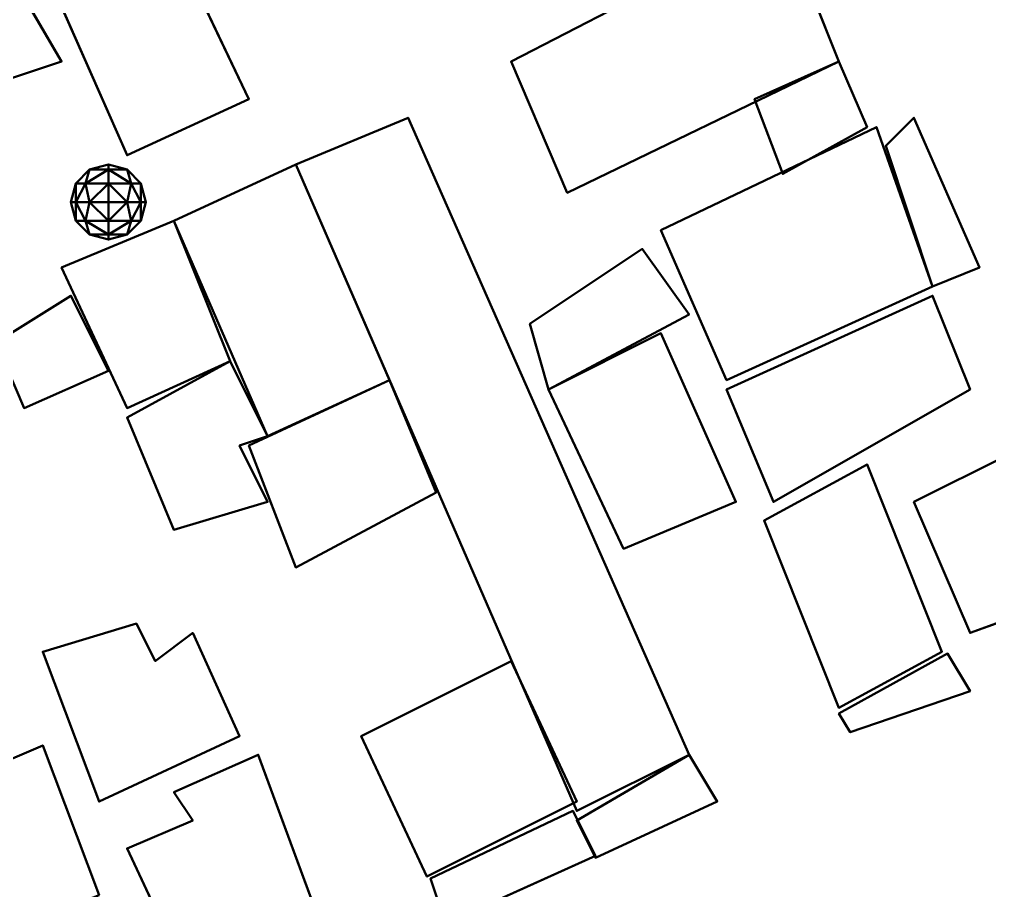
# Model space of a CAD drawing. Header units: metres. Extents: x -246 to 254, y -250 to 250.
# Drawn here: x -56.2 to -4.5, y -115.8 to -69.2 of the extents above; entities that cross this region are included whole.
import ezdxf

# ---------------------------------------------------------------- set-up
doc = ezdxf.new("R2010")
doc.units = ezdxf.units.M
doc.header["$LTSCALE"] = 5.08
doc.layers.add('一般', color=7, linetype='Continuous', lineweight=5)

# ---------------------------------------------------------------- blocks, each defined once
blk = doc.blocks.new('市街地地図 (3D)')
at = {"layer": '一般', "color": 31, "linetype": 'Continuous', "lineweight": 50}
for points, invisible_edges in [([(-86.5, -19.5, 5.7), (-77, -41, 5.7), (-70.5, -38, 5.7), (-80.5, -17, 5.7)], 8), ([(-86.5, -19.5), (-77, -41), (-70.5, -38), (-80.5, -17)], 8), ([(-56.5, -36, 6), (-53.5, -43, 6), (-39, -36, 6), (-42, -28.5, 6)], 8), ([(-56.5, -36), (-53.5, -43), (-39, -36), (-42, -28.5)], 8), ([(-84, -30, 4.5), (-80.5, -36, 4.5), (-85, -37.5, 4.5), (-84, -30, 4.5)], 12), ([(-84, -30), (-80.5, -36), (-85, -37.5), (-84, -30)], 12), ([(-43.5, -38, 2.4), (-42, -42, 2.4), (-37.5, -39.5, 2.4), (-39, -36, 2.4)], 8), ([(-43.5, -38), (-42, -42), (-37.5, -39.5), (-39, -36)], 8), ([(-68, -41.5, 5.7), (-53, -76, 5.7), (-47, -73, 5.7), (-62, -39, 5.7)], 8), ([(-68, -41.5), (-53, -76), (-47, -73), (-62, -39)], 8), ([(-48.5, -45, 5.1), (-45, -53, 5.1), (-34, -48, 5.1), (-37, -39.5, 5.1)], 8), ([(-48.5, -45), (-45, -53), (-34, -48), (-37, -39.5)], 8), ([(-74.5, -44.5, 5.4), (-69.5, -56, 5.4), (-63, -53, 5.4), (-68, -41.5, 5.4)], 8), ([(-74.5, -44.5), (-69.5, -56), (-63, -53), (-68, -41.5)], 8), ([(-80.5, -47, 6), (-77, -54.5, 6), (-71.5, -52, 6), (-74.5, -44.5, 6)], 8), ([(-80.5, -47), (-77, -54.5), (-71.5, -52), (-74.5, -44.5)], 8), ([(-55.5, -50, 3), (-54.5, -53.5, 3), (-47, -49.5, 3), (-49.5, -46, 3)], 8), ([(-55.5, -50), (-54.5, -53.5), (-47, -49.5), (-49.5, -46)], 8), ([(-84, -51, 3), (-82.5, -54.5, 3), (-78, -52.5, 3), (-80, -48.5, 3)], 8), ([(-84, -51), (-82.5, -54.5), (-78, -52.5), (-80, -48.5)], 8), ([(-45, -53.5, 12), (-42.5, -59.5, 12), (-32, -53.5, 12), (-34, -48.5, 12)], 8), ([(-45, -53.5), (-42.5, -59.5), (-32, -53.5), (-34, -48.5)], 8), ([(-54.5, -53.5, 6), (-50.5, -62, 6), (-44.5, -59.5, 6), (-48.5, -50.5, 6)], 8), ([(-54.5, -53.5), (-50.5, -62), (-44.5, -59.5), (-48.5, -50.5)], 8), ([(-77, -55, 6), (-71.5, -52, 6), (-71, -56.5, 6), (-77, -55, 6)], 14), ([(-77, -55), (-71.5, -52), (-71, -56.5), (-77, -55)], 14), ([(-71.5, -52, 6), (-69.5, -56, 6), (-71, -56.5, 6), (-71.5, -52, 6)], 12), ([(-71.5, -52), (-69.5, -56), (-71, -56.5), (-71.5, -52)], 12), ([(-70.5, -56.5, 5.4), (-68, -63, 5.4), (-60.5, -59, 5.4), (-63, -53, 5.4)], 8), ([(-70.5, -56.5), (-68, -63), (-60.5, -59), (-63, -53)], 8), ([(-71, -56.5, 6), (-74.5, -61, 6), (-77, -55, 6), (-71, -56.5, 6)], 13), ([(-71, -56.5), (-74.5, -61), (-77, -55), (-71, -56.5)], 13), ([(-71, -56.5, 6), (-69.5, -59.5, 6), (-74.5, -61, 6), (-71, -56.5, 6)], 12), ([(-71, -56.5), (-69.5, -59.5), (-74.5, -61), (-71, -56.5)], 12), ([(-35, -59.5, 6), (-32, -66.5, 6), (-26.5, -64.5, 6), (-30, -57, 6)], 8), ([(-35, -59.5), (-32, -66.5), (-26.5, -64.5), (-30, -57)], 8), ([(-43, -60.5, 4.5), (-39, -70.5, 4.5), (-33.5, -67.5, 4.5), (-37.5, -57.5, 4.5)], 8), ([(-43, -60.5), (-39, -70.5), (-33.5, -67.5), (-37.5, -57.5)], 8), ([(-75.5, -68, 6), (-76.5, -66, 6), (-81.5, -67.5, 6), (-75.5, -68, 6)], 12), ([(-75.5, -68), (-76.5, -66), (-81.5, -67.5), (-75.5, -68)], 12), ([(-71, -72, 6), (-73.5, -66.5, 6), (-75.5, -68, 6), (-71, -72, 6)], 12), ([(-71, -72), (-73.5, -66.5), (-75.5, -68), (-71, -72)], 12), ([(-75.5, -68, 6), (-81.5, -67.5, 6), (-78.5, -75.5, 6), (-75.5, -68, 6)], 13), ([(-75.5, -68), (-81.5, -67.5), (-78.5, -75.5), (-75.5, -68)], 13), ([(-78.5, -75.5, 6), (-71, -72, 6), (-75.5, -68, 6), (-78.5, -75.5, 6)], 14), ([(-78.5, -75.5), (-71, -72), (-75.5, -68), (-78.5, -75.5)], 14), ([(-64.5, -72, 6), (-61, -79.5, 6), (-53, -75.5, 6), (-56.5, -68, 6)], 8), ([(-64.5, -72), (-61, -79.5), (-53, -75.5), (-56.5, -68)], 8), ([(-88.5, -75.5, 3), (-85, -83, 3), (-78.5, -80.5, 3), (-81.5, -72.5, 3)], 8), ([(-88.5, -75.5), (-85, -83), (-78.5, -80.5), (-81.5, -72.5)], 8), ([(-73.5, -76.5, 6), (-74.5, -75, 6), (-70, -73, 6), (-73.5, -76.5, 6)], 12), ([(-73.5, -76.5), (-74.5, -75), (-70, -73), (-73.5, -76.5)], 12), ([(-73.5, -76.5, 6), (-70, -73, 6), (-66.5, -82.5, 6), (-73.5, -76.5, 6)], 13), ([(-73.5, -76.5), (-70, -73), (-66.5, -82.5), (-73.5, -76.5)], 13), ([(-73.5, -85.5, 6), (-77, -78, 6), (-73.5, -76.5, 6), (-73.5, -85.5, 6)], 12), ([(-73.5, -85.5), (-77, -78), (-73.5, -76.5), (-73.5, -85.5)], 12), ([(-73.5, -76.5, 6), (-66.5, -82.5, 6), (-73.5, -85.5, 6), (-73.5, -76.5, 6)], 13), ([(-73.5, -76.5), (-66.5, -82.5), (-73.5, -85.5), (-73.5, -76.5)], 13)]:
    blk.add_3dface(points, dxfattribs=dict(at, invisible_edges=invisible_edges))
for points in [[(-70.5, -38), (-70.5, -38, 5.7), (-80.5, -17, 5.7), (-80.5, -17)], [(-86.5, -19.5), (-86.5, -19.5, 5.7), (-77, -41, 5.7), (-77, -41)], [(-42, -28.5), (-42, -28.5, 6), (-56.5, -36, 6), (-56.5, -36)], [(-39, -36), (-39, -36, 6), (-42, -28.5, 6), (-42, -28.5)], [(-80.5, -36), (-80.5, -36, 4.5), (-84, -30, 4.5), (-84, -30)], [(-85, -37.5), (-85, -37.5, 4.5), (-80.5, -36, 4.5), (-80.5, -36)], [(-56.5, -36), (-56.5, -36, 6), (-53.5, -43, 6), (-53.5, -43)], [(-53.5, -43), (-53.5, -43, 6), (-39, -36, 6), (-39, -36)], [(-39, -36), (-39, -36, 2.4), (-43.5, -38, 2.4), (-43.5, -38)], [(-37.5, -39.5), (-37.5, -39.5, 2.4), (-39, -36, 2.4), (-39, -36)], [(-77, -41), (-77, -41, 5.7), (-70.5, -38, 5.7), (-70.5, -38)], [(-43.5, -38), (-43.5, -38, 2.4), (-42, -42, 2.4), (-42, -42)], [(-62, -39), (-62, -39, 5.7), (-68, -41.5, 5.7), (-68, -41.5)], [(-47, -73), (-47, -73, 5.7), (-62, -39, 5.7), (-62, -39)], [(-37, -39.5), (-37, -39.5, 5.1), (-48.5, -45, 5.1), (-48.5, -45)], [(-42, -42), (-42, -42, 2.4), (-37.5, -39.5, 2.4), (-37.5, -39.5)], [(-34, -48), (-34, -48, 5.1), (-37, -39.5, 5.1), (-37, -39.5)], [(-68, -41.5), (-68, -41.5, 5.4), (-74.5, -44.5, 5.4), (-74.5, -44.5)], [(-68, -41.5), (-68, -41.5, 5.7), (-53, -76, 5.7), (-53, -76)], [(-63, -53), (-63, -53, 5.4), (-68, -41.5, 5.4), (-68, -41.5)], [(-74.5, -44.5), (-74.5, -44.5, 6), (-80.5, -47, 6), (-80.5, -47)], [(-74.5, -44.5), (-74.5, -44.5, 5.4), (-69.5, -56, 5.4), (-69.5, -56)], [(-71.5, -52), (-71.5, -52, 6), (-74.5, -44.5, 6), (-74.5, -44.5)], [(-48.5, -45), (-48.5, -45, 5.1), (-45, -53, 5.1), (-45, -53)], [(-49.5, -46), (-49.5, -46, 3), (-55.5, -50, 3), (-55.5, -50)], [(-47, -49.5), (-47, -49.5, 3), (-49.5, -46, 3), (-49.5, -46)], [(-80.5, -47), (-80.5, -47, 6), (-77, -54.5, 6), (-77, -54.5)], [(-45, -53), (-45, -53, 5.1), (-34, -48, 5.1), (-34, -48)], [(-80, -48.5), (-80, -48.5, 3), (-84, -51, 3), (-84, -51)], [(-78, -52.5), (-78, -52.5, 3), (-80, -48.5, 3), (-80, -48.5)], [(-34, -48.5), (-34, -48.5, 12), (-45, -53.5, 12), (-45, -53.5)], [(-32, -53.5), (-32, -53.5, 12), (-34, -48.5, 12), (-34, -48.5)], [(-54.5, -53.5), (-54.5, -53.5, 3), (-47, -49.5, 3), (-47, -49.5)], [(-55.5, -50), (-55.5, -50, 3), (-54.5, -53.5, 3), (-54.5, -53.5)], [(-48.5, -50.5), (-48.5, -50.5, 6), (-54.5, -53.5, 6), (-54.5, -53.5)], [(-44.5, -59.5), (-44.5, -59.5, 6), (-48.5, -50.5, 6), (-48.5, -50.5)], [(-84, -51), (-84, -51, 3), (-82.5, -54.5, 3), (-82.5, -54.5)], [(-77, -54.5), (-77, -54.5, 6), (-71.5, -52, 6), (-71.5, -52)], [(-71.5, -52), (-71.5, -52, 6), (-77, -55, 6), (-77, -55)], [(-69.5, -56), (-69.5, -56, 6), (-71.5, -52, 6), (-71.5, -52)], [(-82.5, -54.5), (-82.5, -54.5, 3), (-78, -52.5, 3), (-78, -52.5)], [(-63, -53), (-63, -53, 5.4), (-70.5, -56.5, 5.4), (-70.5, -56.5)], [(-69.5, -56), (-69.5, -56, 5.4), (-63, -53, 5.4), (-63, -53)], [(-60.5, -59), (-60.5, -59, 5.4), (-63, -53, 5.4), (-63, -53)], [(-54.5, -53.5), (-54.5, -53.5, 6), (-50.5, -62, 6), (-50.5, -62)], [(-45, -53.5), (-45, -53.5, 12), (-42.5, -59.5, 12), (-42.5, -59.5)], [(-42.5, -59.5), (-42.5, -59.5, 12), (-32, -53.5, 12), (-32, -53.5)], [(-77, -55), (-77, -55, 6), (-74.5, -61, 6), (-74.5, -61)], [(-71, -56.5), (-71, -56.5, 6), (-69.5, -56, 6), (-69.5, -56)], [(-69.5, -59.5), (-69.5, -59.5, 6), (-71, -56.5, 6), (-71, -56.5)], [(-70.5, -56.5), (-70.5, -56.5, 5.4), (-68, -63, 5.4), (-68, -63)], [(-30, -57), (-30, -57, 6), (-35, -59.5, 6), (-35, -59.5)], [(-37.5, -57.5), (-37.5, -57.5, 4.5), (-43, -60.5, 4.5), (-43, -60.5)], [(-33.5, -67.5), (-33.5, -67.5, 4.5), (-37.5, -57.5, 4.5), (-37.5, -57.5)], [(-68, -63), (-68, -63, 5.4), (-60.5, -59, 5.4), (-60.5, -59)], [(-74.5, -61), (-74.5, -61, 6), (-69.5, -59.5, 6), (-69.5, -59.5)], [(-50.5, -62), (-50.5, -62, 6), (-44.5, -59.5, 6), (-44.5, -59.5)], [(-35, -59.5), (-35, -59.5, 6), (-32, -66.5, 6), (-32, -66.5)], [(-43, -60.5), (-43, -60.5, 4.5), (-39, -70.5, 4.5), (-39, -70.5)], [(-32, -66.5), (-32, -66.5, 6), (-26.5, -64.5, 6), (-26.5, -64.5)], [(-76.5, -66), (-76.5, -66, 6), (-81.5, -67.5, 6), (-81.5, -67.5)], [(-75.5, -68), (-75.5, -68, 6), (-76.5, -66, 6), (-76.5, -66)], [(-73.5, -66.5), (-73.5, -66.5, 6), (-75.5, -68, 6), (-75.5, -68)], [(-71, -72), (-71, -72, 6), (-73.5, -66.5, 6), (-73.5, -66.5)], [(-81.5, -67.5), (-81.5, -67.5, 6), (-78.5, -75.5, 6), (-78.5, -75.5)], [(-39, -70.5), (-39, -70.5, 4.5), (-33.5, -67.5, 4.5), (-33.5, -67.5)], [(-56.5, -68), (-56.5, -68, 6), (-64.5, -72, 6), (-64.5, -72)], [(-53, -75.5), (-53, -75.5, 6), (-56.5, -68, 6), (-56.5, -68)], [(-81.5, -72.5), (-81.5, -72.5, 3), (-88.5, -75.5, 3), (-88.5, -75.5)], [(-78.5, -80.5), (-78.5, -80.5, 3), (-81.5, -72.5, 3), (-81.5, -72.5)], [(-78.5, -75.5), (-78.5, -75.5, 6), (-71, -72, 6), (-71, -72)], [(-64.5, -72), (-64.5, -72, 6), (-61, -79.5, 6), (-61, -79.5)], [(-70, -73), (-70, -73, 6), (-74.5, -75, 6), (-74.5, -75)], [(-66.5, -82.5), (-66.5, -82.5, 6), (-70, -73, 6), (-70, -73)], [(-53, -76), (-53, -76, 5.7), (-47, -73, 5.7), (-47, -73)], [(-74.5, -75), (-74.5, -75, 6), (-73.5, -76.5, 6), (-73.5, -76.5)], [(-61, -79.5), (-61, -79.5, 6), (-53, -75.5, 6), (-53, -75.5)], [(-73.5, -76.5), (-73.5, -76.5, 6), (-77, -78, 6), (-77, -78)], [(-77, -78), (-77, -78, 6), (-73.5, -85.5, 6), (-73.5, -85.5)]]:
    blk.add_3dface(points, dxfattribs=at)
blk = doc.blocks.new('アーケイド (3D)')
at = {"layer": '一般', "color": 31, "linetype": 'Continuous', "lineweight": 50}
for points in [[(-35, -39), (-35, -39, 0.5), (-36.5, -40.5, 0.5), (-36.5, -40.5)], [(-31.5, -47), (-31.5, -47, 0.5), (-35, -39, 0.5), (-35, -39)], [(-36.5, -40.5), (-36.5, -40.5, 0.5), (-34, -48, 0.5), (-34, -48)], [(-34, -48), (-34, -48, 0.5), (-31.5, -47, 0.5), (-31.5, -47)], [(-47, -73), (-47, -73, 0.5), (-53, -76.5, 0.5), (-53, -76.5)], [(-45.5, -75.5), (-45.5, -75.5, 0.5), (-47, -73, 0.5), (-47, -73)], [(-52, -78.5), (-52, -78.5, 0.5), (-45.5, -75.5, 0.5), (-45.5, -75.5)], [(-53, -76.5), (-53, -76.5, 0.5), (-52, -78.5, 0.5), (-52, -78.5)]]:
    blk.add_3dface(points, dxfattribs=at)
at = {"layer": '一般', "color": 31, "linetype": 'Continuous', "lineweight": 50, "invisible_edges": 8}
for points in [[(-36.5, -40.5, 0.5), (-34, -48, 0.5), (-31.5, -47, 0.5), (-35, -39, 0.5)], [(-36.5, -40.5), (-34, -48), (-31.5, -47), (-35, -39)], [(-53, -76.5, 0.5), (-52, -78.5, 0.5), (-45.5, -75.5, 0.5), (-47, -73, 0.5)], [(-53, -76.5), (-52, -78.5), (-45.5, -75.5), (-47, -73)]]:
    blk.add_3dface(points, dxfattribs=at)
at = {"layer": '一般', "color": 1}
blk.add_blockref('市街地地図 (3D)', (0, 0), dxfattribs=at)
blk = doc.blocks.new('ピロティ- (3D)')
at = {"layer": '一般', "color": 31, "linetype": 'Continuous', "lineweight": 50}
for points in [[(-33.2, -67.6), (-33.2, -67.6, 0.5), (-39, -70.8, 0.5), (-39, -70.8)], [(-32, -69.6), (-32, -69.6, 0.5), (-33.2, -67.6, 0.5), (-33.2, -67.6)], [(-38.4, -71.8), (-38.4, -71.8, 0.5), (-32, -69.6, 0.5), (-32, -69.6)], [(-39, -70.8), (-39, -70.8, 0.5), (-38.4, -71.8, 0.5), (-38.4, -71.8)], [(-26.6, -77.4), (-26.6, -77.4, 0.5), (-21.2, -74.8, 0.5), (-21.2, -74.8)], [(-21.2, -74.8), (-21.2, -74.8, 0.5), (-20.6, -76.8, 0.5), (-20.6, -76.8)], [(-53.2, -76), (-53.2, -76, 2), (-60.8, -79.6, 2), (-60.8, -79.6)], [(-52, -78.4), (-52, -78.4, 2), (-53.2, -76, 2), (-53.2, -76)], [(-20.6, -76.8), (-20.6, -76.8, 0.5), (-25.6, -79.2, 0.5), (-25.6, -79.2)], [(-25.6, -79.2), (-25.6, -79.2, 0.5), (-26.6, -77.4, 0.5), (-26.6, -77.4)], [(-60, -82), (-60, -82, 2), (-52, -78.4, 2), (-52, -78.4)], [(-60.8, -79.6), (-60.8, -79.6, 2), (-60, -82, 2), (-60, -82)]]:
    blk.add_3dface(points, dxfattribs=at)
at = {"layer": '一般', "color": 31, "linetype": 'Continuous', "lineweight": 50, "invisible_edges": 8}
for points in [[(-39, -70.8, 0.5), (-38.4, -71.8, 0.5), (-32, -69.6, 0.5), (-33.2, -67.6, 0.5)], [(-39, -70.8), (-38.4, -71.8), (-32, -69.6), (-33.2, -67.6)], [(-25.6, -79.2, 0.5), (-26.6, -77.4, 0.5), (-21.2, -74.8, 0.5), (-20.6, -76.8, 0.5)], [(-25.6, -79.2), (-26.6, -77.4), (-21.2, -74.8), (-20.6, -76.8)], [(-60.8, -79.6, 2), (-60, -82, 2), (-52, -78.4, 2), (-53.2, -76, 2)], [(-60.8, -79.6), (-60, -82), (-52, -78.4), (-53.2, -76)]]:
    blk.add_3dface(points, dxfattribs=at)
blk = doc.blocks.new('NW4 (3D)')
at = {"layer": '一般', "color": 4, "linetype": 'Continuous', "lineweight": 50}
for points in [[(-79.225, -42.5, -1.225), (-79.732, -42.5), (-79, -41.768)], [(-79.732, -42.5), (-79.225, -42.5, 1.225), (-79, -41.768)], [(-78, -42.5, -1.732), (-79.225, -42.5, -1.225), (-78, -41.768, -1)], [(-78, -41.768, -1), (-79.225, -42.5, -1.225), (-79, -41.768)], [(-79, -41.768), (-79.225, -42.5, 1.225), (-78, -41.768, 1)], [(-79.225, -42.5, 1.225), (-78, -42.5, 1.732), (-78, -41.768, 1)], [(-78, -41.768, -1), (-79, -41.768), (-78, -41.5)], [(-79, -41.768), (-78, -41.768, 1), (-78, -41.5)], [(-78, -41.768, 1), (-77, -41.768), (-78, -41.5)], [(-77, -41.768), (-78, -41.768, -1), (-78, -41.5)], [(-78, -42.5, 1.732), (-76.775, -42.5, 1.225), (-78, -41.768, 1)], [(-78, -41.768, 1), (-76.775, -42.5, 1.225), (-77, -41.768)], [(-77, -41.768), (-76.775, -42.5, -1.225), (-78, -41.768, -1)], [(-76.775, -42.5, -1.225), (-78, -42.5, -1.732), (-78, -41.768, -1)], [(-76.775, -42.5, 1.225), (-76.268, -42.5), (-77, -41.768)], [(-76.268, -42.5), (-76.775, -42.5, -1.225), (-77, -41.768)], [(-79.732, -43.5, -1), (-80, -43.5), (-79.732, -42.5)], [(-80, -43.5), (-79.732, -43.5, 1), (-79.732, -42.5)], [(-79, -43.5, -1.732), (-79.732, -43.5, -1), (-79.225, -42.5, -1.225)], [(-79.225, -42.5, -1.225), (-79.732, -43.5, -1), (-79.732, -42.5)], [(-79.732, -42.5), (-79.732, -43.5, 1), (-79.225, -42.5, 1.225)], [(-79.732, -43.5, 1), (-79, -43.5, 1.732), (-79.225, -42.5, 1.225)], [(-78, -42.5, -1.732), (-79, -43.5, -1.732), (-79.225, -42.5, -1.225)], [(-79.225, -42.5, 1.225), (-79, -43.5, 1.732), (-78, -42.5, 1.732)], [(-78, -43.5, -2), (-79, -43.5, -1.732), (-78, -42.5, -1.732)], [(-79, -43.5, 1.732), (-78, -43.5, 2), (-78, -42.5, 1.732)], [(-78, -43.5, 2), (-77, -43.5, 1.732), (-78, -42.5, 1.732)], [(-78, -42.5, 1.732), (-77, -43.5, 1.732), (-76.775, -42.5, 1.225)], [(-76.775, -42.5, -1.225), (-77, -43.5, -1.732), (-78, -42.5, -1.732)], [(-77, -43.5, -1.732), (-78, -43.5, -2), (-78, -42.5, -1.732)], [(-77, -43.5, 1.732), (-76.268, -43.5, 1), (-76.775, -42.5, 1.225)], [(-76.268, -43.5, -1), (-77, -43.5, -1.732), (-76.775, -42.5, -1.225)], [(-76.775, -42.5, 1.225), (-76.268, -43.5, 1), (-76.268, -42.5)], [(-76.268, -42.5), (-76.268, -43.5, -1), (-76.775, -42.5, -1.225)], [(-76.268, -43.5, 1), (-76, -43.5), (-76.268, -42.5)], [(-76, -43.5), (-76.268, -43.5, -1), (-76.268, -42.5)], [(-79.732, -43.5, -1), (-79.732, -44.5), (-80, -43.5)], [(-80, -43.5), (-79.732, -44.5), (-79.732, -43.5, 1)], [(-79, -43.5, -1.732), (-79.225, -44.5, -1.225), (-79.732, -43.5, -1)], [(-79.225, -44.5, -1.225), (-79.732, -44.5), (-79.732, -43.5, -1)], [(-79.732, -44.5), (-79.225, -44.5, 1.225), (-79.732, -43.5, 1)], [(-79.732, -43.5, 1), (-79.225, -44.5, 1.225), (-79, -43.5, 1.732)], [(-78, -44.5, -1.732), (-79.225, -44.5, -1.225), (-79, -43.5, -1.732)], [(-79.225, -44.5, 1.225), (-78, -44.5, 1.732), (-79, -43.5, 1.732)], [(-78, -43.5, -2), (-78, -44.5, -1.732), (-79, -43.5, -1.732)], [(-79, -43.5, 1.732), (-78, -44.5, 1.732), (-78, -43.5, 2)], [(-78, -43.5, 2), (-78, -44.5, 1.732), (-77, -43.5, 1.732)], [(-78, -44.5, 1.732), (-76.775, -44.5, 1.225), (-77, -43.5, 1.732)], [(-76.775, -44.5, -1.225), (-78, -44.5, -1.732), (-77, -43.5, -1.732)], [(-77, -43.5, -1.732), (-78, -44.5, -1.732), (-78, -43.5, -2)], [(-77, -43.5, 1.732), (-76.775, -44.5, 1.225), (-76.268, -43.5, 1)], [(-76.268, -43.5, -1), (-76.775, -44.5, -1.225), (-77, -43.5, -1.732)], [(-76.775, -44.5, 1.225), (-76.268, -44.5), (-76.268, -43.5, 1)], [(-76.268, -44.5), (-76.775, -44.5, -1.225), (-76.268, -43.5, -1)], [(-76.268, -43.5, 1), (-76.268, -44.5), (-76, -43.5)], [(-76, -43.5), (-76.268, -44.5), (-76.268, -43.5, -1)], [(-79.225, -44.5, -1.225), (-79, -45.232), (-79.732, -44.5)], [(-79.732, -44.5), (-79, -45.232), (-79.225, -44.5, 1.225)], [(-78, -44.5, -1.732), (-78, -45.232, -1), (-79.225, -44.5, -1.225)], [(-78, -45.232, -1), (-79, -45.232), (-79.225, -44.5, -1.225)], [(-79, -45.232), (-78, -45.232, 1), (-79.225, -44.5, 1.225)], [(-79.225, -44.5, 1.225), (-78, -45.232, 1), (-78, -44.5, 1.732)], [(-78, -44.5, 1.732), (-78, -45.232, 1), (-76.775, -44.5, 1.225)], [(-78, -45.232, 1), (-77, -45.232), (-76.775, -44.5, 1.225)], [(-77, -45.232), (-78, -45.232, -1), (-76.775, -44.5, -1.225)], [(-76.775, -44.5, -1.225), (-78, -45.232, -1), (-78, -44.5, -1.732)], [(-76.775, -44.5, 1.225), (-77, -45.232), (-76.268, -44.5)], [(-76.268, -44.5), (-77, -45.232), (-76.775, -44.5, -1.225)], [(-78, -45.232, -1), (-78, -45.5), (-79, -45.232)], [(-79, -45.232), (-78, -45.5), (-78, -45.232, 1)], [(-78, -45.232, 1), (-78, -45.5), (-77, -45.232)], [(-77, -45.232), (-78, -45.5), (-78, -45.232, -1)]]:
    blk.add_3dface(points, dxfattribs=at)
blk = doc.blocks.new('敷地 (3D)')
at = {"layer": '一般', "color": 19, "linetype": 'Continuous', "lineweight": 50}
for points in [[(-272.5, 285.5, 0.1), (227.5, 285.5, 0.1), (227.5, -214.5, 0.1), (-272.5, -214.5, 0.1)], [(-272.5, 285.5), (227.5, 285.5), (227.5, -214.5), (-272.5, -214.5)]]:
    blk.add_3dface(points, dxfattribs=at)
blk = doc.blocks.new('高層建築・集合住宅 (3D)')
at = {"layer": '一般', "color": 7}
for name, p in [('敷地 (3D)', (0, 0)), ('アーケイド (3D)', (0, 0, 2.4)), ('市街地地図 (3D)', (0, 0)), ('NW4 (3D)', (0, 0, 2)), ('ピロティ- (3D)', (0, 0, 4))]:
    blk.add_blockref(name, p, dxfattribs=at)
at = {"layer": '一般', "color": 1}
for name, p in [('アーケイド (3D)', (0, 0, 2.4)), ('市街地地図 (3D)', (0, 0)), ('アーケイド (3D)', (0, 0, 2.4)), ('市街地地図 (3D)', (0, 0))]:
    blk.add_blockref(name, p, dxfattribs=at)
at = {"layer": '一般', "color": 31}
for name, p in [('アーケイド (3D)', (0, 0, 2.4)), ('市街地地図 (3D)', (0, 0)), ('ピロティ- (3D)', (0, 0, 4))]:
    blk.add_blockref(name, p, dxfattribs=at)

msp = doc.modelspace()

# ---------------------------------------------------------------- block references
at = {"layer": '一般', "color": 7}
for name, p in [('高層建築・集合住宅 (3D)', (26.5, -35.5)), ('アーケイド (3D)', (26.5, -35.5, 2.4)), ('市街地地図 (3D)', (26.5, -35.5)), ('ピロティ- (3D)', (26.5, -35.5, 4))]:
    msp.add_blockref(name, p, dxfattribs=at)

doc.saveas('drawing.dxf')
